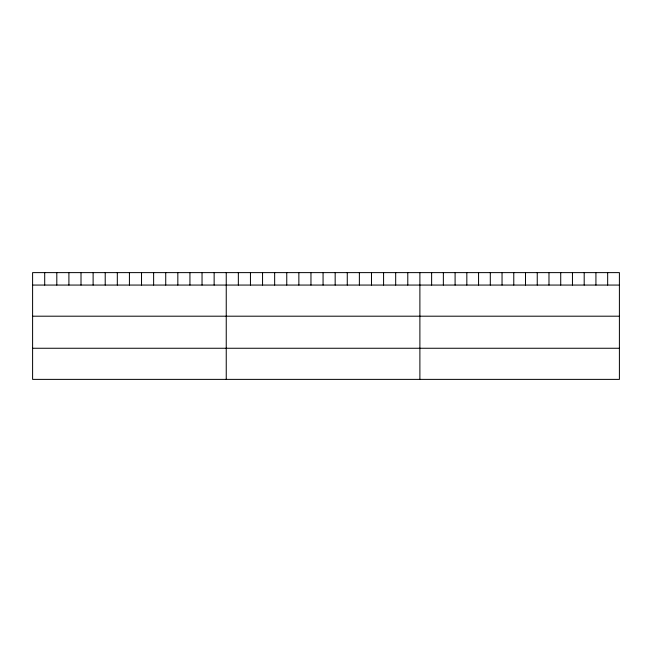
<?xml version="1.0" encoding="UTF-8"?>
<svg xmlns="http://www.w3.org/2000/svg" width="652" height="652" viewBox="0 0 652 652"><rect width="100%" height="100%" fill="white"/><g stroke="black" fill="none" stroke-linecap="round" stroke-linejoin="round"><path stroke-width="0.98" d="M619.4 285.063L619.4 379.382L32.6 379.382L32.6 272.618L619.4 272.618L619.4 285.063L32.6 285.063M32.6 316.196L619.4 316.196M32.6 348.258L619.4 348.258M607.664 272.618L607.664 285.063M595.928 272.618L595.928 285.063M584.192 272.618L584.192 285.063M572.456 272.618L572.456 285.063M560.72 272.618L560.72 285.063M548.984 272.618L548.984 285.063M537.248 272.618L537.248 285.063M525.512 272.618L525.512 285.063M513.776 272.618L513.776 285.063M502.04 272.618L502.04 285.063M490.304 272.618L490.304 285.063M478.568 272.618L478.568 285.063M466.832 272.618L466.832 285.063M455.096 272.618L455.096 285.063M443.36 272.618L443.36 285.063M431.624 272.618L431.624 285.063M419.888 272.618L419.888 379.382M407.785 272.618L407.785 285.063M395.682 272.618L395.682 285.063M383.58 272.618L383.58 285.063M371.477 272.618L371.477 285.063M359.374 272.618L359.374 285.063M347.272 272.618L347.272 285.063M335.169 272.618L335.169 285.063M323.066 272.618L323.066 285.063M310.963 272.618L310.963 285.063M298.86 272.618L298.86 285.063M286.758 272.618L286.758 285.063M274.655 272.618L274.655 285.063M262.552 272.618L262.552 285.063M250.45 272.618L250.45 285.063M238.347 272.618L238.347 285.063M226.244 272.618L226.244 379.382M214.141 272.618L214.141 285.063M202.038 272.618L202.038 285.063M189.936 272.618L189.936 285.063M177.833 272.618L177.833 285.063M165.73 272.618L165.73 285.063M153.627 272.618L153.627 285.063M141.525 272.618L141.525 285.063M129.422 272.618L129.422 285.063M117.319 272.618L117.319 285.063M105.216 272.618L105.216 285.063M93.114 272.618L93.114 285.063M81.011 272.618L81.011 285.063M68.908 272.618L68.908 285.063M56.806 272.618L56.806 285.063M44.703 272.618L44.703 285.063"/></g></svg>
